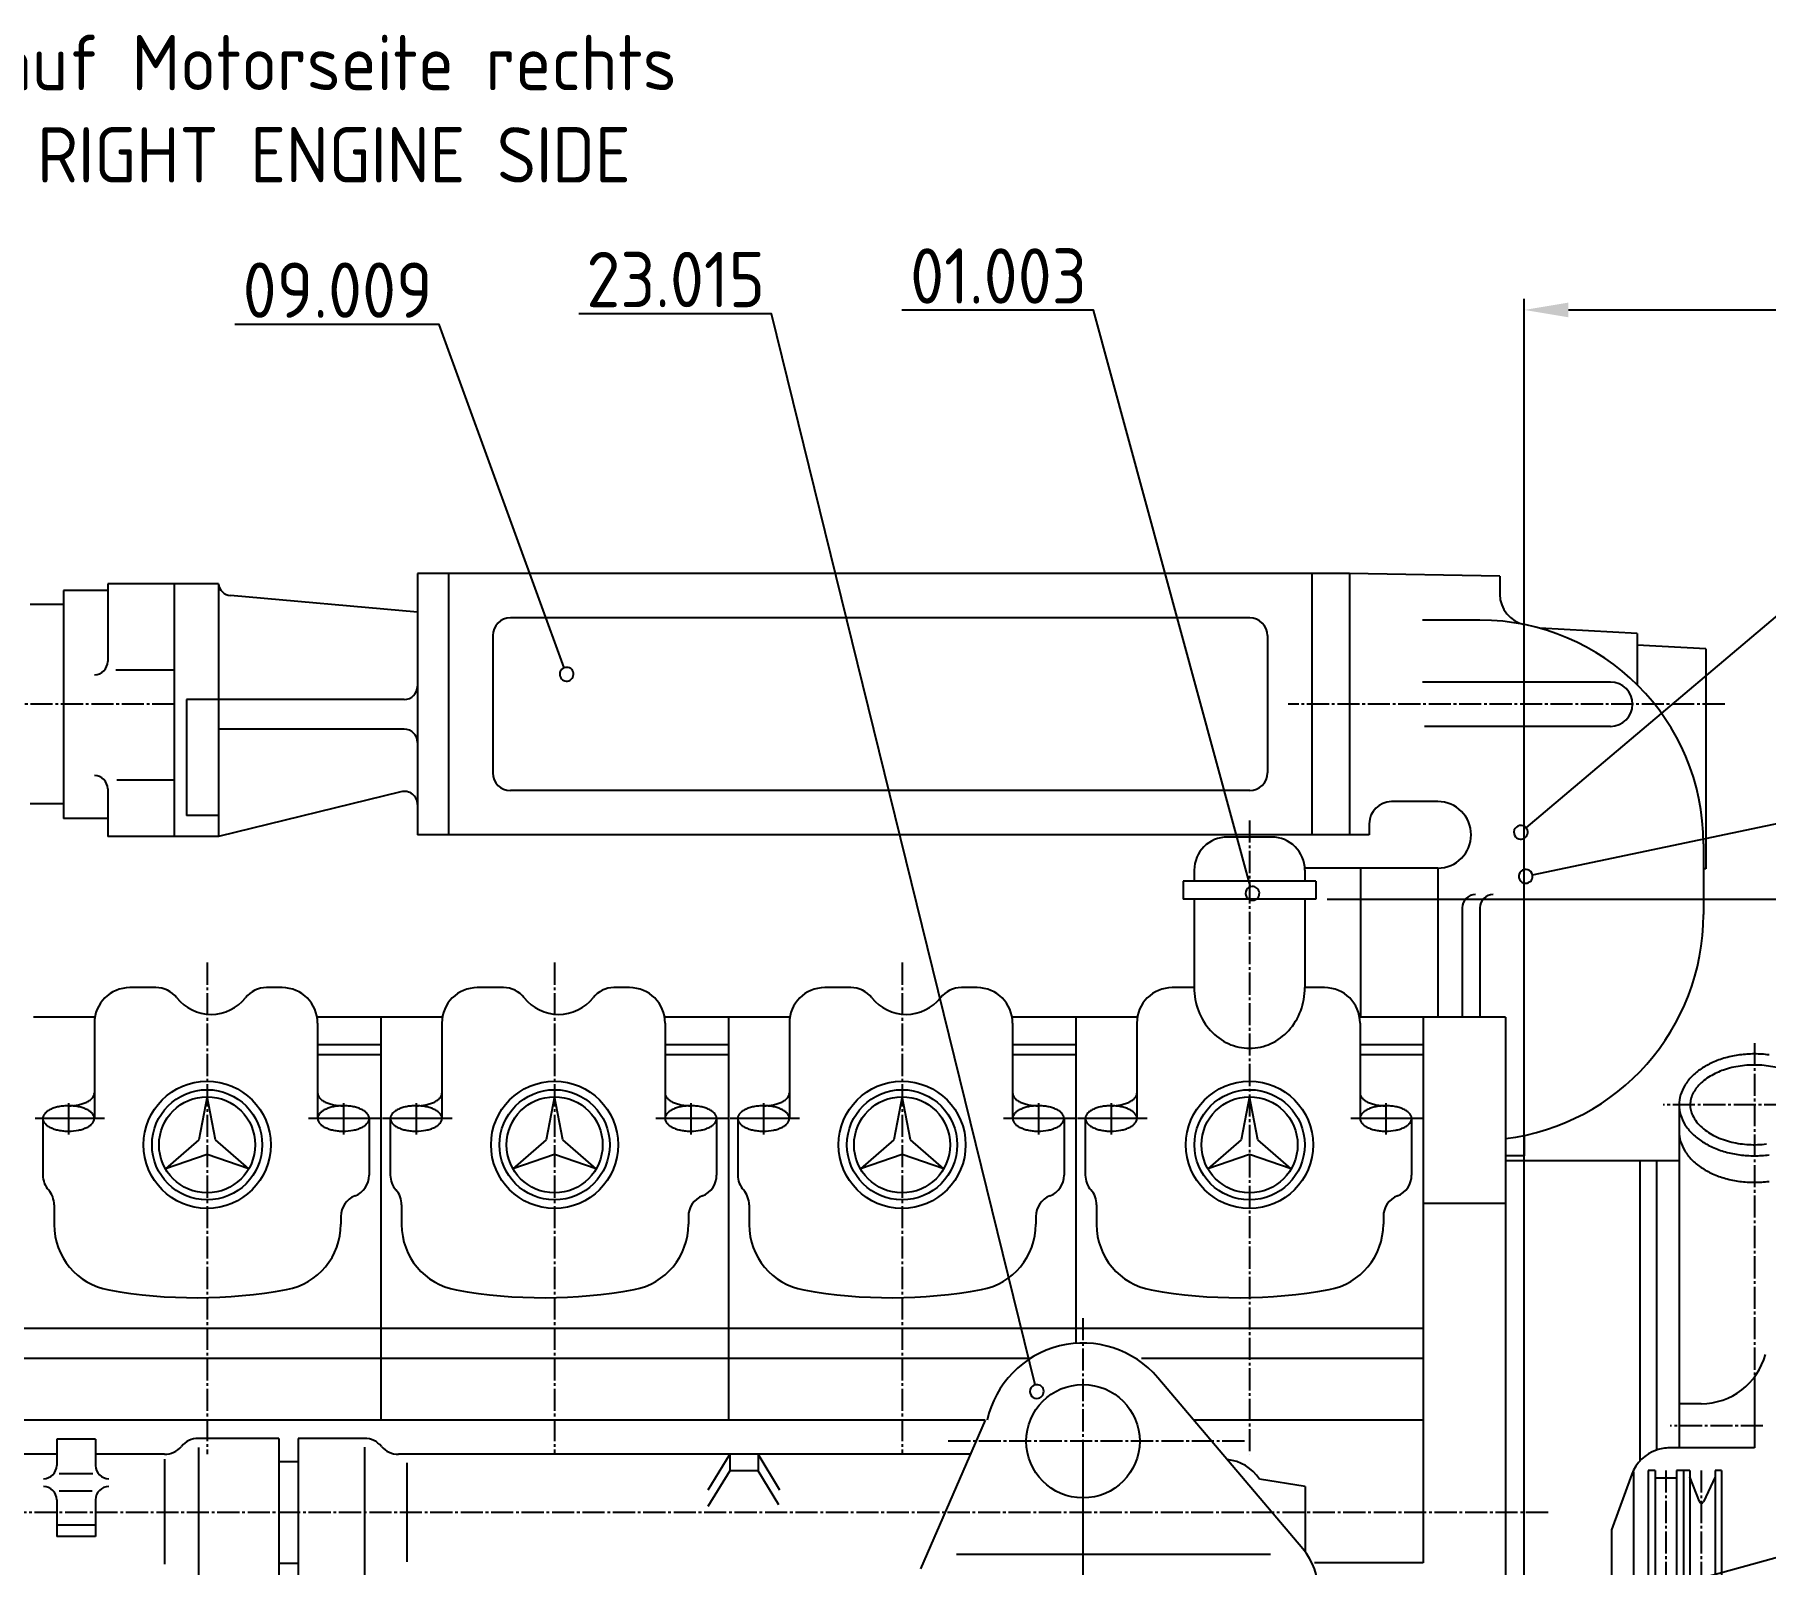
# Model space of a CAD drawing. Extents: x 332 to 10230, y 47 to 4650.
# Drawn here: x 1267 to 2049, y 3957 to 4648 of the extents above; entities that cross this region are included whole.
import ezdxf
from ezdxf.enums import TextEntityAlignment as Align

# ---------------------------------------------------------------- set-up
doc = ezdxf.new("R2010")
doc.units = 0
doc.linetypes.add('GEN7', pattern=[13.75, 10, -1.25, 1.25, -1.25])
doc.layers.get('0').update_dxf_attribs({"linetype": 'CONTINUOUS'})
doc.layers.get('DEFPOINTS').update_dxf_attribs({"linetype": 'CONTINUOUS'})
for name, color, linetype in [('5', 3, 'CONTINUOUS'), ('6', 2, 'CONTINUOUS'), ('LV-0', 7, 'CONTINUOUS'), ('LV-4', 3, 'CONTINUOUS'), ('LV-7', 4, 'GEN7')]:
    doc.layers.add(name, color=color, linetype=linetype)
doc.styles.get("Standard").update_dxf_attribs({"font": 'geniso.shx'})
doc.dimstyles.new('GEN-ISO', dxfattribs={"dimtxt": 3.5, "dimasz": 4, "dimexe": 1, "dimexo": 1, "dimgap": 0.6, "dimtad": 1, "dimtxsty": 'STANDARD', "dimcen": 0, "dimclrd": 256, "dimclre": 256, "dimclrt": 2, "dimazin": 3, "dimtp": 0.1, "dimtm": 0.1, "dimtfac": 0.71, "dimtdec": 3, "dimtmove": 0, "dimatfit": 3, "dimtzin": 0})

# ---------------------------------------------------------------- blocks, each defined once
blk = doc.blocks.new('*D85')
at = {"linetype": 'BYBLOCK'}
for p, q in [((1939.604601, 3745.734217), (1939.604601, 4528.245949)), ((2304.604601, 3854.340217), (2304.604601, 4528.245949)), ((1959.604601, 4523.245949), (2284.604601, 4523.245949))]:
    blk.add_line(p, q, dxfattribs=at)
for points in [[(1959.604601, 4526.579282), (1959.604601, 4519.912616), (1939.604601, 4523.245949)], [(2284.604601, 4526.579282), (2284.604601, 4519.912616), (2304.604601, 4523.245949)]]:
    blk.add_solid(points, dxfattribs=at)
at = {"layer": 'DEFPOINTS', "color": 0, "linetype": 'BYBLOCK'}
for p in [(2304.604601, 4523.245949), (2304.604601, 3849.340217), (1939.604601, 3740.734217)]:
    blk.add_point(p, dxfattribs=at)
at = {"color": 2, "linetype": 'BYBLOCK', "insert": (2123.535645, 4534.995949), "char_height": 17.5, "attachment_point": 5}
blk.add_mtext('365', dxfattribs=at)
blk = doc.blocks.new('*D88')
at = {"linetype": 'BYBLOCK'}
for p, q in [((1850.525601, 4257.121217), (2448.761014, 4257.121217)), ((2443.761014, 3759.121217), (2443.761014, 4237.121217)), ((2337.527586, 3739.121217), (2448.761014, 3739.121217))]:
    blk.add_line(p, q, dxfattribs=at)
for points in [[(2440.42768, 4237.121217), (2447.094347, 4237.121217), (2443.761014, 4257.121217)], [(2440.42768, 3759.121217), (2447.094347, 3759.121217), (2443.761014, 3739.121217)]]:
    blk.add_solid(points, dxfattribs=at)
at = {"layer": 'DEFPOINTS', "color": 0, "linetype": 'BYBLOCK'}
for p in [(1845.525601, 4257.121217), (2443.761014, 4257.121217), (2332.527586, 3739.121217)]:
    blk.add_point(p, dxfattribs=at)
at = {"color": 2, "linetype": 'BYBLOCK', "insert": (2432.011014, 3984.908645), "char_height": 17.5, "attachment_point": 5, "rotation": 90}
blk.add_mtext('ca. 518', dxfattribs=at)
blk = doc.blocks.new('*D94')
at = {"linetype": 'BYBLOCK'}
for p, q in [((1740.260601, 4007.154217), (1740.260601, 2966.508023)), ((772.104601, 3466.121217), (772.104601, 2966.508023)), ((792.104601, 2971.508023), (1720.260601, 2971.508023))]:
    blk.add_line(p, q, dxfattribs=at)
for points in [[(792.104601, 2974.841356), (792.104601, 2968.174689), (772.104601, 2971.508023)], [(1720.260601, 2974.841356), (1720.260601, 2968.174689), (1740.260601, 2971.508023)]]:
    blk.add_solid(points, dxfattribs=at)
at = {"layer": 'DEFPOINTS', "color": 0, "linetype": 'BYBLOCK'}
for p in [(1740.260601, 4012.154217), (772.104601, 3471.121217), (1740.260601, 2971.508023)]:
    blk.add_point(p, dxfattribs=at)
at = {"color": 2, "linetype": 'BYBLOCK', "insert": (1255.723187, 2983.259745), "char_height": 17.5, "attachment_point": 5}
blk.add_mtext('968.2', dxfattribs=at)

msp = doc.modelspace()

# ---------------------------------------------------------------- linework, layer by layer
at = {"layer": '5'}
for points in [[(1718.654801, 4037.618611, 1), (1720.148069, 4031.54962, 1), (1718.654801, 4037.618611), (1599.598794, 4521.490154), (1512.428417, 4521.490154)], [(1816.018218, 4262.693131, 1), (1817.663618, 4256.663607, 1), (1816.018218, 4262.693131), (1744.959322, 4523.086564), (1658.404103, 4523.086564)], [(1505.882922, 4361.592654, 1), (1508.019945, 4355.719356, 1), (1505.882922, 4361.592654), (1449.446174, 4516.700907), (1357.049294, 4516.700907)], [(1940.474017, 4289.265484, 1), (1935.699114, 4285.232768, 1), (1940.474017, 4289.265484), (2094.867736, 4419.661015), (2156.682549, 4419.661015)], [(1943.353105, 4268.029311, 1), (1937.236405, 4266.74538, 1), (1943.353105, 4268.029311), (2644.705849, 4415.247299), (2731.72701, 4415.247299)], [(1912.876872, 3920.983891, 1), (1906.851415, 3919.323663, 1), (1912.876872, 3920.983891), (2644.725188, 4122.634174), (2737.361507, 4122.634174)]]:
    msp.add_lwpolyline(points, format="xyb", dxfattribs=at)
at = {"layer": 'LV-0'}
for p, q in [((1453.604601, 4404.121217), (1439.595601, 4404.121217)), ((1439.595601, 4404.121217), (1439.595601, 4286.121217)), ((1453.604601, 4404.121217), (1453.604601, 4286.121217)), ((1843.604601, 4404.121217), (1453.604601, 4404.121217)), ((1843.604601, 4404.121217), (1843.604601, 4286.121217)), ((1860.604601, 4404.121217), (1843.604601, 4404.121217)), ((1928.604601, 4402.934217), (1860.604601, 4404.121217)), ((1860.604601, 4404.121217), (1860.604601, 4286.121217)), ((1928.604601, 4402.934217), (1928.604601, 4394.798217)), ((1299.604601, 4396.434217), (1279.604601, 4396.434217)), ((1279.604601, 4396.434217), (1279.604601, 4353.815217)), ((1329.604601, 4399.434217), (1299.604601, 4399.434217)), ((1299.604601, 4399.434217), (1299.604601, 4364.434217)), ((1329.604601, 4399.434217), (1329.604601, 4285.434217)), ((1349.644601, 4399.434217), (1329.604601, 4399.434217)), ((1349.602601, 4399.434217), (1349.602601, 4285.434217)), ((1279.604601, 4390.121217), (1264.604601, 4390.121217)), ((1439.595601, 4386.639217), (1355.070601, 4394.164217)), ((1815.604601, 4384.121217), (1481.604601, 4384.121217)), ((1919.604601, 4383.121217), (1893.604601, 4383.121217)), ((1990.604601, 4377.121217), (1946.685601, 4379.423217)), ((1473.604601, 4376.121217), (1473.604601, 4314.121217)), ((1823.604601, 4376.121217), (1823.604601, 4314.121217)), ((1990.604601, 4377.121217), (1990.604601, 4353.954217)), ((2021.604601, 4370.121217), (1990.604601, 4371.746217)), ((2021.604601, 4370.121217), (2021.604601, 4270.752217)), ((1279.604601, 4354.630217), (1279.604601, 4293.434217)), ((1978.604601, 4355.121217), (1893.604601, 4355.121217)), ((1433.595601, 4347.308217), (1335.229601, 4347.308217)), ((1335.229601, 4347.308217), (1335.229601, 4294.813217)), ((1433.595601, 4333.872217), (1349.602601, 4333.872217)), ((1978.604601, 4335.121217), (1894.597601, 4335.121217)), ((1299.604601, 4306.882217), (1299.604601, 4285.434217)), ((1432.069601, 4305.549217), (1349.602601, 4285.434217)), ((1815.604601, 4306.121217), (1481.604601, 4306.121217)), ((1900.604601, 4301.121217), (1879.604601, 4301.121217)), ((1279.604601, 4300.121217), (1264.604601, 4300.121217)), ((1299.604601, 4293.434217), (1279.604601, 4293.434217)), ((1349.602601, 4294.813217), (1335.229601, 4294.813217)), ((1329.604601, 4285.434217), (1299.604601, 4285.434217)), ((1349.602601, 4285.434217), (1329.604601, 4285.434217)), ((1453.604601, 4286.121217), (1439.595601, 4286.121217)), ((1843.604601, 4286.121217), (1453.604601, 4286.121217)), ((1869.604601, 4286.121217), (1843.604601, 4286.121217)), ((1869.604601, 4291.121217), (1869.604601, 4286.121217)), ((1825.525601, 4285.121217), (1805.525601, 4285.121217)), ((2020.604601, 4282.121217), (2020.604601, 4250.121217)), ((1790.525601, 4270.121217), (1790.525601, 4265.121217)), ((1900.604601, 4271.121217), (1840.492601, 4271.121217)), ((1840.525601, 4270.121217), (1840.525601, 4265.121217)), ((1865.604601, 4271.121217), (1865.604601, 4203.686217)), ((1900.604601, 4271.121217), (1900.604601, 4203.686217)), ((2021.604601, 4270.752217), (2020.604601, 4270.752217)), ((1785.525601, 4265.121217), (1785.525601, 4257.121217)), ((1845.525601, 4265.121217), (1785.525601, 4265.121217)), ((1845.525601, 4265.121217), (1845.525601, 4257.121217)), ((1845.525601, 4257.121217), (1785.525601, 4257.121217)), ((1790.525601, 4257.121217), (1790.525601, 4217.089217)), ((1840.525601, 4257.121217), (1840.525601, 4217.089217)), ((1911.604601, 4253.121217), (1911.604601, 4203.686217)), ((1919.604601, 4253.121217), (1919.604601, 4203.686217)), ((1321.414601, 4217.089217), (1309.603601, 4217.089217)), ((1378.442601, 4217.089217), (1371.300601, 4217.089217)), ((1478.414601, 4217.089217), (1466.603601, 4217.089217)), ((1535.442601, 4217.089217), (1528.300601, 4217.089217)), ((1635.414601, 4217.089217), (1623.603601, 4217.089217)), ((1692.442601, 4217.089217), (1685.300601, 4217.089217)), ((1790.525601, 4217.089217), (1780.603601, 4217.089217)), ((1849.442601, 4217.089217), (1840.525601, 4217.089217)), ((1293.815601, 4203.686217), (1266.025601, 4203.686217)), ((1293.602601, 4201.089217), (1293.602601, 4157.973217)), ((1423.025601, 4203.686217), (1394.230601, 4203.686217)), ((1394.442601, 4201.089217), (1394.442601, 4157.973217)), ((1423.025601, 4203.686217), (1423.025601, 4021.719217)), ((1450.815601, 4203.686217), (1423.025601, 4203.686217)), ((1450.602601, 4201.089217), (1450.602601, 4157.973217)), ((1580.025601, 4203.686217), (1551.230601, 4203.686217)), ((1551.442601, 4201.089217), (1551.442601, 4157.973217)), ((1580.025601, 4203.686217), (1580.025601, 4021.719217)), ((1607.815601, 4203.686217), (1580.025601, 4203.686217)), ((1607.602601, 4201.089217), (1607.602601, 4157.973217)), ((1737.025601, 4203.686217), (1708.230601, 4203.686217)), ((1708.442601, 4201.089217), (1708.442601, 4157.973217)), ((1737.025601, 4203.686217), (1737.025601, 4056.474217)), ((1764.815601, 4203.686217), (1737.025601, 4203.686217)), ((1764.602601, 4201.089217), (1764.602601, 4157.973217)), ((1931.101601, 4203.686217), (1865.230601, 4203.686217)), ((1865.442601, 4201.089217), (1865.442601, 4157.973217)), ((1894.025601, 4203.686217), (1894.025601, 3957.244217)), ((1931.101601, 4203.686217), (1931.101601, 3916.217217)), ((1423.025601, 4191.241217), (1394.442601, 4191.241217)), ((1423.025601, 4186.773217), (1394.442601, 4186.773217)), ((1580.025601, 4191.241217), (1551.442601, 4191.241217)), ((1580.025601, 4186.773217), (1551.442601, 4186.773217)), ((1737.025601, 4191.241217), (1708.442601, 4191.241217)), ((1737.025601, 4186.773217), (1708.442601, 4186.773217)), ((1894.025601, 4191.241217), (1865.442601, 4191.241217)), ((1894.025601, 4186.773217), (1865.442601, 4186.773217)), ((1281.955601, 4164.815217), (1281.955601, 4150.758217)), ((1344.538601, 4167.834217), (1340.747601, 4148.249217)), ((1348.303601, 4148.249217), (1344.513601, 4167.834217)), ((1406.090601, 4164.815217), (1406.090601, 4150.758217)), ((1438.955601, 4164.815217), (1438.955601, 4150.758217)), ((1501.538601, 4167.834217), (1497.747601, 4148.249217)), ((1505.303601, 4148.249217), (1501.513601, 4167.834217)), ((1563.090601, 4164.815217), (1563.090601, 4150.758217)), ((1595.955601, 4164.815217), (1595.955601, 4150.758217)), ((1658.538601, 4167.834217), (1654.747601, 4148.249217)), ((1662.303601, 4148.249217), (1658.513601, 4167.834217)), ((1720.090601, 4164.815217), (1720.090601, 4150.758217)), ((1752.955601, 4164.815217), (1752.955601, 4150.758217)), ((1815.538601, 4167.834217), (1811.747601, 4148.249217)), ((1819.303601, 4148.249217), (1815.513601, 4167.834217)), ((1877.090601, 4164.815217), (1877.090601, 4150.758217)), ((2009.604601, 4164.121217), (2009.604601, 4009.121217)), ((1298.193601, 4157.973217), (1266.797601, 4157.973217)), ((1270.307601, 4157.973217), (1270.307601, 4132.345217)), ((1423.385601, 4157.973217), (1390.298601, 4157.973217)), ((1417.737601, 4157.973217), (1417.737601, 4132.345217)), ((1455.193601, 4157.973217), (1423.797601, 4157.973217)), ((1427.307601, 4157.973217), (1427.307601, 4132.345217)), ((1580.385601, 4157.973217), (1547.298601, 4157.973217)), ((1574.737601, 4157.973217), (1574.737601, 4132.345217)), ((1612.193601, 4157.973217), (1580.797601, 4157.973217)), ((1584.307601, 4157.973217), (1584.307601, 4132.345217)), ((1737.385601, 4157.973217), (1704.298601, 4157.973217)), ((1731.737601, 4157.973217), (1731.737601, 4132.345217)), ((1769.193601, 4157.973217), (1737.797601, 4157.973217)), ((1741.307601, 4157.973217), (1741.307601, 4132.345217)), ((1894.385601, 4157.973217), (1861.298601, 4157.973217)), ((1888.737601, 4157.973217), (1888.737601, 4132.345217)), ((1340.747601, 4148.249217), (1325.681601, 4135.173217)), ((1363.370601, 4135.173217), (1348.303601, 4148.249217)), ((1497.747601, 4148.249217), (1482.681601, 4135.173217)), ((1520.370601, 4135.173217), (1505.303601, 4148.249217)), ((1654.747601, 4148.249217), (1639.681601, 4135.173217)), ((1677.370601, 4135.173217), (1662.303601, 4148.249217)), ((1811.747601, 4148.249217), (1796.681601, 4135.173217)), ((1834.370601, 4135.173217), (1819.303601, 4148.249217)), ((1939.604601, 4150.306217), (1939.604601, 4141.121217)), ((1344.525601, 4141.705217), (1325.668601, 4135.195217)), ((1363.383601, 4135.195217), (1344.525601, 4141.705217)), ((1501.525601, 4141.705217), (1482.668601, 4135.195217)), ((1520.383601, 4135.195217), (1501.525601, 4141.705217)), ((1658.525601, 4141.705217), (1639.668601, 4135.195217)), ((1677.383601, 4135.195217), (1658.525601, 4141.705217)), ((1815.525601, 4141.705217), (1796.668601, 4135.195217)), ((1834.383601, 4135.195217), (1815.525601, 4141.705217)), ((1939.604601, 4141.121217), (1931.101601, 4141.121217)), ((2009.604601, 4138.760217), (1931.101601, 4138.760217)), ((1991.809601, 4138.760217), (1991.809601, 4003.175217)), ((1999.384601, 4138.760217), (1999.384601, 4008.163217)), ((1275.413601, 4118.997217), (1275.413601, 4110.033217)), ((1404.973601, 4113.700217), (1404.973601, 4110.200217)), ((1432.413601, 4118.997217), (1432.413601, 4110.033217)), ((1561.973601, 4113.700217), (1561.973601, 4110.200217)), ((1589.413601, 4118.997217), (1589.413601, 4110.033217)), ((1718.973601, 4113.700217), (1718.973601, 4110.200217)), ((1746.413601, 4118.997217), (1746.413601, 4110.033217)), ((1875.973601, 4113.700217), (1875.973601, 4110.200217)), ((1931.101601, 4119.548217), (1894.025601, 4119.548217)), ((1894.025601, 4063.144217), (952.025601, 4063.144217)), ((1716.511601, 4049.594217), (952.025601, 4049.594217)), ((1894.025601, 4049.594217), (1766.653601, 4049.594217)), ((1839.562601, 3963.500217), (1774.094601, 4040.807217)), ((2043.604601, 4041.121217), (2043.604601, 4009.121217)), ((2019.604601, 4029.121217), (2009.604601, 4029.121217)), ((1696.075601, 4021.719217), (1184.639601, 4021.719217)), ((1696.075601, 4021.719217), (1666.879601, 3954.519217)), ((1894.025601, 4021.719217), (1790.259601, 4021.719217)), ((1276.571601, 4013.100217), (1276.571601, 4001.230217)), ((1294.122601, 4013.100217), (1276.571601, 4013.100217)), ((1294.122601, 4013.100217), (1294.122601, 4001.230217)), ((1376.942601, 4013.423217), (1340.563601, 4013.423217)), ((1376.942601, 4013.423217), (1376.942601, 3946.409217)), ((1385.646601, 4013.423217), (1385.646601, 3946.409217)), ((1415.642601, 4013.423217), (1385.646601, 4013.423217)), ((1276.571601, 4006.242217), (1184.639601, 4006.242217)), ((1325.212601, 4006.242217), (1294.122601, 4006.242217)), ((1689.351601, 4006.242217), (1430.993601, 4006.242217)), ((1580.688601, 4006.242217), (1570.836601, 3989.986217)), ((1580.688601, 4006.242217), (1580.688601, 3998.853217)), ((1603.350601, 3989.986217), (1593.497601, 4006.242217)), ((1593.497601, 4006.242217), (1593.497601, 3998.853217)), ((2009.604601, 4009.121217), (2005.177601, 4009.121217)), ((2043.604601, 4009.121217), (2009.604601, 4009.121217)), ((1385.646601, 4002.892217), (1376.942601, 4002.892217)), ((1580.688601, 3998.853217), (1570.836601, 3982.596217)), ((1593.497601, 3998.853217), (1580.688601, 3998.853217)), ((1602.889601, 3983.356217), (1593.497601, 3998.853217)), ((1988.263601, 3997.277217), (1979.101601, 3972.105217)), ((1988.937601, 3998.360217), (1988.937601, 3788.866217)), ((1995.604601, 3998.947217), (1995.604601, 3788.704217)), ((1998.830601, 3998.947217), (1995.604601, 3998.947217)), ((1998.830601, 3998.947217), (1998.830601, 3788.625217)), ((2008.378601, 3998.947217), (2008.378601, 3789.396217)), ((2014.466601, 3998.947217), (2008.378601, 3998.947217)), ((2011.604601, 3998.947217), (2011.604601, 3789.043217)), ((2014.466601, 3998.947217), (2014.466601, 3855.995217)), ((2018.767601, 3984.855217), (2014.466601, 3996.075217)), ((2025.954601, 3996.075217), (2020.605601, 3984.785217)), ((2025.954601, 3998.947217), (2025.954601, 3855.995217)), ((2028.817601, 3998.947217), (2025.954601, 3998.947217)), ((2028.817601, 3998.947217), (2028.817601, 3855.995217)), ((1840.620601, 3991.637217), (1819.984601, 3995.076217)), ((1840.620601, 3991.637217), (1840.620601, 3962.176217)), ((2008.378601, 3995.437217), (1998.830601, 3995.437217)), ((1276.571601, 3985.720217), (1276.571601, 3969.062217)), ((1294.122601, 3985.720217), (1294.122601, 3969.062217)), ((1294.122601, 3974.168217), (1276.571601, 3974.168217)), ((1294.122601, 3969.062217), (1276.571601, 3969.062217)), ((1979.101601, 3972.105217), (1979.101601, 3832.318217)), ((1385.646601, 3956.939217), (1376.942601, 3956.939217)), ((1894.025601, 3957.244217), (1844.860601, 3957.244217))]:
    msp.add_line(p, q, dxfattribs=at)
for centre, radius in [((1344.525601, 4146.067217), 28.726), ((1344.525601, 4146.067217), 24.897), ((1501.525601, 4146.067217), 28.726), ((1501.525601, 4146.067217), 24.897), ((1658.525601, 4146.067217), 28.726), ((1658.525601, 4146.067217), 24.897), ((1815.525601, 4146.067217), 28.726), ((1815.525601, 4146.067217), 24.897), ((1344.525601, 4146.067217), 21.701), ((1501.525601, 4146.067217), 21.701), ((1658.525601, 4146.067217), 21.701), ((1815.525601, 4146.067217), 21.701), ((1740.260601, 4012.154217), 25.617)]:
    msp.add_circle(centre, radius, dxfattribs=at)
for centre, radius, start, end in [((1355.602601, 4400.140217), 6, 186.757, 264.913), ((1942.604601, 4394.798217), 14, 180, 258.463), ((1481.604601, 4376.121217), 8, 90, 180), ((1815.604601, 4376.121217), 8, 0, 90), ((1919.604601, 4282.121217), 101, 0, 90), ((1293.604601, 4364.434217), 6, 270, 0), ((1433.595601, 4353.308217), 6, 270, 0), ((1978.604601, 4345.121217), 10, 0, 90), ((1978.604601, 4345.121217), 10, 270, 0), ((1433.595601, 4327.872217), 6, 0, 90), ((1293.604601, 4306.882217), 6, 0, 90), ((1481.604601, 4314.121217), 8, 180, 270), ((1815.604601, 4314.121217), 8, 270, 0), ((1433.595601, 4299.746217), 6, 0, 104.73), ((1879.604601, 4291.121217), 10, 90, 180), ((1900.604601, 4286.121217), 15, 270, 90), ((1805.525601, 4270.121217), 15, 90, 180), ((1825.525601, 4270.121217), 15, 0, 90), ((1917.604601, 4253.121217), 6, 90, 180), ((1925.604601, 4253.121217), 6, 90, 180), ((1918.604601, 4250.121217), 102, 277.037, 0), ((1309.602601, 4201.089217), 16, 90, 180), ((1321.414601, 4205.089217), 12, 38.309, 90), ((1371.300601, 4205.089217), 12, 90, 141.691), ((1378.442601, 4201.089217), 16, 0, 90), ((1466.602601, 4201.089217), 16, 90, 180), ((1478.414601, 4205.089217), 12, 38.309, 90), ((1528.300601, 4205.089217), 12, 90, 141.691), ((1535.442601, 4201.089217), 16, 0, 90), ((1623.602601, 4201.089217), 16, 90, 180), ((1635.414601, 4205.089217), 12, 38.309, 90), ((1635.414601, 4205.089217), 12, 38.309, 90), ((1685.300601, 4205.089217), 12, 90, 141.691), ((1685.300601, 4205.089217), 12, 90, 141.691), ((1692.442601, 4201.089217), 16, 0, 90), ((1780.602601, 4201.089217), 16, 90, 180), ((1820.374954, 4217.091266), 29.849353, 180.003933, 200.574991), ((1810.721077, 4217.079479), 29.804526, 339.447662, 0.01872), ((1849.442601, 4201.089217), 16, 0, 90), ((1346.357601, 4224.794217), 19.788, 218.309, 321.691), ((1503.357601, 4224.794217), 19.788, 218.309, 321.691), ((1660.357601, 4224.794217), 19.788, 218.309, 321.691), ((1818.326808, 4216.295365), 27.652158, 200.522474, 222.229724), ((1812.72607, 4216.295826), 27.652051, 317.802357, 339.509607), ((1816.315454, 4214.418139), 24.901176, 222.141913, 245.438024), ((1815.560203, 4212.830223), 23.143021, 245.504495, 269.93414), ((1815.490831, 4212.833723), 23.146545, 270.105871, 294.535516), ((1814.73762, 4214.417937), 24.900503, 294.59843, 317.89454), ((2041.621385, 4145.688005), 41.186633, 105.549284, 114.254054), ((2043.115781, 4140.513747), 46.572143, 97.595925, 105.614061), ((2043.636574, 4136.696372), 50.424864, 90.048829, 97.609128), ((2043.57383, 4136.690304), 50.430917, 82.417239, 89.977538), ((2030.843971, 4161.41556), 21.915404, 135.08451, 148.362255), ((2035.191291, 4157.118671), 28.027841, 123.917979, 135.138977), ((2038.735869, 4151.915916), 34.323196, 114.133034, 123.981841), ((2037.614642, 4153.721398), 27.198704, 119.223872, 126.326274), ((2040.732251, 4147.969467), 33.740725, 107.625782, 119.075403), ((2043.026781, 4141.068466), 41.012651, 96.769217, 107.76157), ((2043.596513, 4137.358257), 44.764335, 86.856052, 96.933609), ((2043.699713, 4138.346431), 43.772015, 76.613704, 86.919991), ((1289.664788, 4169.876079), 4.022852, 319.364469, 337.432411), ((1290.636769, 4169.460551), 2.96585, 337.638922, 359.800352), ((1397.411486, 4169.462604), 2.968911, 180.239064, 202.400494), ((1398.385058, 4169.877724), 4.027233, 202.582435, 220.650377), ((1446.664788, 4169.876079), 4.022852, 319.364469, 337.432411), ((1447.636769, 4169.460551), 2.96585, 337.638922, 359.800352), ((1554.411486, 4169.462604), 2.968911, 180.239064, 202.400494), ((1555.385058, 4169.877724), 4.027233, 202.582435, 220.650377), ((1603.664788, 4169.876079), 4.022852, 319.364469, 337.432411), ((1604.636769, 4169.460551), 2.96585, 337.638922, 359.800352), ((1711.411486, 4169.462604), 2.968911, 180.239064, 202.400494), ((1712.385058, 4169.877724), 4.027233, 202.582435, 220.650377), ((1760.664788, 4169.876079), 4.022852, 319.364469, 337.432411), ((1761.636769, 4169.460551), 2.96585, 337.638922, 359.800352), ((1868.411486, 4169.462604), 2.968911, 180.239064, 202.400494), ((1869.385058, 4169.877724), 4.027233, 202.582435, 220.650377), ((2025.383291, 4164.116427), 15.778691, 163.509847, 179.982606), ((2027.496872, 4163.466913), 17.989716, 148.332869, 163.437049), ((2026.787441, 4163.748074), 12.22854, 153.511546, 165.875426), ((2029.264588, 4162.487646), 15.007838, 143.345176, 153.422733), ((2031.547377, 4160.818763), 17.835525, 134.946214, 143.422123), ((2034.625329, 4157.753279), 22.179584, 126.274754, 134.979524), ((1275.922581, 4156.119266), 6.225752, 125.949681, 139.455828), ((1277.925213, 4153.382872), 9.616658, 115.959879, 126.037436), ((1279.691353, 4149.801652), 13.609664, 108.027159, 116.045295), ((1281.060337, 4145.661249), 17.970482, 101.447942, 108.09239), ((1281.728206, 4142.442304), 21.257951, 95.532821, 101.49024), ((1281.970685, 4139.993271), 23.718953, 90.0461, 95.545439), ((1281.942927, 4139.993771), 23.718447, 84.479709, 89.979048), ((1282.005063, 4186.164992), 22.452829, 269.87378, 281.323401), ((1282.175495, 4142.433695), 21.267467, 78.513597, 84.471015), ((1282.852478, 4145.662749), 17.968285, 71.934213, 78.578661), ((1282.855478, 4181.761684), 17.968285, 281.421339, 288.065787), ((1284.213848, 4149.789384), 13.622924, 63.977275, 71.995412), ((1284.216348, 4177.627916), 13.616294, 288.015868, 296.034004), ((1285.98716, 4153.379701), 9.618609, 54.009096, 64.086653), ((1285.983489, 4174.045232), 9.621538, 295.94242, 306.019977), ((1287.98462, 4156.122266), 6.225752, 40.544172, 54.050319), ((1287.98662, 4171.303168), 6.225752, 305.949681, 319.455828), ((1400.057581, 4156.119266), 6.225752, 125.949681, 139.455828), ((1400.056859, 4171.30589), 6.225996, 220.599466, 234.105613), ((1402.060213, 4153.382872), 9.616658, 115.959879, 126.037436), ((1402.064713, 4174.044232), 9.621538, 233.980023, 244.05758), ((1403.826853, 4149.794518), 13.616294, 108.015868, 116.034004), ((1403.832353, 4177.63405), 13.622924, 243.977275, 251.995412), ((1405.195837, 4145.669863), 17.96214, 101.454958, 108.099406), ((1405.193724, 4181.760684), 17.968285, 251.934213, 258.578661), ((1405.863206, 4142.442304), 21.257951, 95.532821, 101.49024), ((1405.861097, 4184.990239), 21.266045, 258.539235, 264.496654), ((1406.105685, 4139.993271), 23.718953, 90.0461, 95.545439), ((1406.101274, 4187.389019), 23.676805, 264.474832, 269.974171), ((1406.077927, 4139.993771), 23.718447, 84.479709, 89.979048), ((1406.310495, 4142.433695), 21.267467, 78.513597, 84.471015), ((1406.987478, 4145.662749), 17.968285, 71.934213, 78.578661), ((1408.348848, 4149.789384), 13.622924, 63.977275, 71.995412), ((1410.12216, 4153.379701), 9.618609, 54.009096, 64.086653), ((1412.11962, 4156.122266), 6.225752, 40.544172, 54.050319), ((1432.922581, 4156.119266), 6.225752, 125.949681, 139.455828), ((1434.925213, 4153.382872), 9.616658, 115.959879, 126.037436), ((1436.691353, 4149.801652), 13.609664, 108.027159, 116.045295), ((1438.060337, 4145.661249), 17.970482, 101.447942, 108.09239), ((1438.728206, 4142.442304), 21.257951, 95.532821, 101.49024), ((1438.970685, 4139.993271), 23.718953, 90.0461, 95.545439), ((1438.942927, 4139.993771), 23.718447, 84.479709, 89.979048), ((1439.005063, 4186.164992), 22.452829, 269.87378, 281.323401), ((1439.175495, 4142.433695), 21.267467, 78.513597, 84.471015), ((1439.852478, 4145.662749), 17.968285, 71.934213, 78.578661), ((1439.855478, 4181.761684), 17.968285, 281.421339, 288.065787), ((1441.213848, 4149.789384), 13.622924, 63.977275, 71.995412), ((1441.216348, 4177.627916), 13.616294, 288.015868, 296.034004), ((1442.98716, 4153.379701), 9.618609, 54.009096, 64.086653), ((1442.983489, 4174.045232), 9.621538, 295.94242, 306.019977), ((1444.98462, 4156.122266), 6.225752, 40.544172, 54.050319), ((1444.98662, 4171.303168), 6.225752, 305.949681, 319.455828), ((1557.057581, 4156.119266), 6.225752, 125.949681, 139.455828), ((1557.056859, 4171.30589), 6.225996, 220.599466, 234.105613), ((1559.060213, 4153.382872), 9.616658, 115.959879, 126.037436), ((1559.064713, 4174.044232), 9.621538, 233.980023, 244.05758), ((1560.826853, 4149.794518), 13.616294, 108.015868, 116.034004), ((1560.832353, 4177.63405), 13.622924, 243.977275, 251.995412), ((1562.195837, 4145.669863), 17.96214, 101.454958, 108.099406), ((1562.193724, 4181.760684), 17.968285, 251.934213, 258.578661), ((1562.863206, 4142.442304), 21.257951, 95.532821, 101.49024), ((1562.861097, 4184.990239), 21.266045, 258.539235, 264.496654), ((1563.105685, 4139.993271), 23.718953, 90.0461, 95.545439), ((1563.101274, 4187.389019), 23.676805, 264.474832, 269.974171), ((1563.077927, 4139.993771), 23.718447, 84.479709, 89.979048), ((1563.310495, 4142.433695), 21.267467, 78.513597, 84.471015), ((1563.987478, 4145.662749), 17.968285, 71.934213, 78.578661), ((1565.348848, 4149.789384), 13.622924, 63.977275, 71.995412), ((1567.12216, 4153.379701), 9.618609, 54.009096, 64.086653), ((1569.11962, 4156.122266), 6.225752, 40.544172, 54.050319), ((1589.922581, 4156.119266), 6.225752, 125.949681, 139.455828), ((1591.925213, 4153.382872), 9.616658, 115.959879, 126.037436), ((1593.691353, 4149.801652), 13.609664, 108.027159, 116.045295), ((1595.060337, 4145.661249), 17.970482, 101.447942, 108.09239), ((1595.728206, 4142.442304), 21.257951, 95.532821, 101.49024), ((1595.970685, 4139.993271), 23.718953, 90.0461, 95.545439), ((1595.942927, 4139.993771), 23.718447, 84.479709, 89.979048), ((1596.005063, 4186.164992), 22.452829, 269.87378, 281.323401), ((1596.175495, 4142.433695), 21.267467, 78.513597, 84.471015), ((1596.852478, 4145.662749), 17.968285, 71.934213, 78.578661), ((1596.855478, 4181.761684), 17.968285, 281.421339, 288.065787), ((1598.213848, 4149.789384), 13.622924, 63.977275, 71.995412), ((1598.216348, 4177.627916), 13.616294, 288.015868, 296.034004), ((1599.98716, 4153.379701), 9.618609, 54.009096, 64.086653), ((1599.983489, 4174.045232), 9.621538, 295.94242, 306.019977), ((1601.98462, 4156.122266), 6.225752, 40.544172, 54.050319), ((1601.98662, 4171.303168), 6.225752, 305.949681, 319.455828), ((1714.057581, 4156.119266), 6.225752, 125.949681, 139.455828), ((1714.056859, 4171.30589), 6.225996, 220.599466, 234.105613), ((1716.060213, 4153.382872), 9.616658, 115.959879, 126.037436), ((1716.064713, 4174.044232), 9.621538, 233.980023, 244.05758), ((1717.826853, 4149.794518), 13.616294, 108.015868, 116.034004), ((1717.832353, 4177.63405), 13.622924, 243.977275, 251.995412), ((1719.195837, 4145.669863), 17.96214, 101.454958, 108.099406), ((1719.193724, 4181.760684), 17.968285, 251.934213, 258.578661), ((1719.863206, 4142.442304), 21.257951, 95.532821, 101.49024), ((1719.861097, 4184.990239), 21.266045, 258.539235, 264.496654), ((1720.105685, 4139.993271), 23.718953, 90.0461, 95.545439), ((1720.101274, 4187.389019), 23.676805, 264.474832, 269.974171), ((1720.077927, 4139.993771), 23.718447, 84.479709, 89.979048), ((1720.310495, 4142.433695), 21.267467, 78.513597, 84.471015), ((1720.987478, 4145.662749), 17.968285, 71.934213, 78.578661), ((1722.348848, 4149.789384), 13.622924, 63.977275, 71.995412), ((1724.12216, 4153.379701), 9.618609, 54.009096, 64.086653), ((1726.11962, 4156.122266), 6.225752, 40.544172, 54.050319), ((1746.922581, 4156.119266), 6.225752, 125.949681, 139.455828), ((1748.925213, 4153.382872), 9.616658, 115.959879, 126.037436), ((1750.691353, 4149.801652), 13.609664, 108.027159, 116.045295), ((1752.060337, 4145.661249), 17.970482, 101.447942, 108.09239), ((1752.728206, 4142.442304), 21.257951, 95.532821, 101.49024), ((1752.970685, 4139.993271), 23.718953, 90.0461, 95.545439), ((1752.942927, 4139.993771), 23.718447, 84.479709, 89.979048), ((1753.005063, 4186.164992), 22.452829, 269.87378, 281.323401), ((1753.175495, 4142.433695), 21.267467, 78.513597, 84.471015), ((1753.852478, 4145.662749), 17.968285, 71.934213, 78.578661), ((1753.855478, 4181.761684), 17.968285, 281.421339, 288.065787), ((1755.213848, 4149.789384), 13.622924, 63.977275, 71.995412), ((1755.216348, 4177.627916), 13.616294, 288.015868, 296.034004), ((1756.98716, 4153.379701), 9.618609, 54.009096, 64.086653), ((1756.983489, 4174.045232), 9.621538, 295.94242, 306.019977), ((1758.98462, 4156.122266), 6.225752, 40.544172, 54.050319), ((1758.98662, 4171.303168), 6.225752, 305.949681, 319.455828), ((1871.057581, 4156.119266), 6.225752, 125.949681, 139.455828), ((1871.056859, 4171.30589), 6.225996, 220.599466, 234.105613), ((1873.060213, 4153.382872), 9.616658, 115.959879, 126.037436), ((1873.064713, 4174.044232), 9.621538, 233.980023, 244.05758), ((1874.826853, 4149.794518), 13.616294, 108.015868, 116.034004), ((1874.832353, 4177.63405), 13.622924, 243.977275, 251.995412), ((1876.195837, 4145.669863), 17.96214, 101.454958, 108.099406), ((1876.193724, 4181.760684), 17.968285, 251.934213, 258.578661), ((1876.863206, 4142.442304), 21.257951, 95.532821, 101.49024), ((1876.861097, 4184.990239), 21.266045, 258.539235, 264.496654), ((1877.105685, 4139.993271), 23.718953, 90.0461, 95.545439), ((1877.101274, 4187.389019), 23.676805, 264.474832, 269.974171), ((1877.077927, 4139.993771), 23.718447, 84.479709, 89.979048), ((1877.310495, 4142.433695), 21.267467, 78.513597, 84.471015), ((1877.987478, 4145.662749), 17.968285, 71.934213, 78.578661), ((1879.348848, 4149.789384), 13.622924, 63.977275, 71.995412), ((1881.12216, 4153.379701), 9.618609, 54.009096, 64.086653), ((1883.11962, 4156.122266), 6.225752, 40.544172, 54.050319), ((2025.43415, 4164.136278), 15.829556, 180.054515, 196.527274), ((2025.357982, 4164.129794), 10.753385, 180.0457, 192.866564), ((2025.427603, 4164.103789), 10.823016, 165.94487, 179.907739), ((2026.601176, 4164.438592), 12.034151, 192.981823, 204.431444), ((1273.268326, 4157.961882), 2.960747, 157.619226, 179.780656), ((1273.279039, 4157.985104), 2.971462, 180.229217, 202.390648), ((1274.248058, 4157.548999), 4.023898, 139.426846, 157.494787), ((1274.250058, 4158.399724), 4.027233, 202.582435, 220.650377), ((1275.921859, 4159.82789), 6.225996, 220.599466, 234.105613), ((1277.929713, 4162.566232), 9.621538, 233.980023, 244.05758), ((1279.689719, 4166.149416), 13.613613, 243.993898, 252.012034), ((1281.066837, 4170.291798), 17.978825, 251.91462, 258.559068), ((1281.725597, 4173.50263), 21.256529, 258.535409, 264.492828), ((1282.005063, 4174.686992), 22.452829, 269.87378, 281.323401), ((1282.846864, 4170.284184), 17.970482, 281.447942, 288.09239), ((1284.216348, 4166.150916), 13.616294, 288.015868, 296.034004), ((1285.983489, 4162.568232), 9.621538, 295.94242, 306.019977), ((1287.990843, 4159.825668), 6.222869, 305.920911, 319.427057), ((1289.663288, 4157.54621), 4.024522, 22.606201, 40.674142), ((1289.661644, 4158.398579), 4.025565, 319.388219, 337.45616), ((1290.631163, 4157.961329), 2.971462, 0.229217, 22.390648), ((1290.636769, 4157.983551), 2.96585, 337.638922, 359.800352), ((1397.403326, 4157.961882), 2.960747, 157.619226, 179.780656), ((1397.414039, 4157.985104), 2.971462, 180.229217, 202.390648), ((1398.383058, 4157.548999), 4.023898, 139.426846, 157.494787), ((1398.385058, 4158.399724), 4.027233, 202.582435, 220.650377), ((1400.056859, 4159.82789), 6.225996, 220.599466, 234.105613), ((1402.064713, 4162.566232), 9.621538, 233.980023, 244.05758), ((1403.825219, 4166.15655), 13.620245, 244.005167, 252.023303), ((1405.202337, 4170.283184), 17.970482, 251.90761, 258.552058), ((1405.861097, 4173.512239), 21.266045, 258.539235, 264.496654), ((1406.140063, 4174.686992), 22.452829, 269.87378, 281.323401), ((1406.981864, 4170.284184), 17.970482, 281.447942, 288.09239), ((1408.351348, 4166.150916), 13.616294, 288.015868, 296.034004), ((1410.118489, 4162.568232), 9.621538, 295.94242, 306.019977), ((1412.125843, 4159.825668), 6.222869, 305.920911, 319.427057), ((1413.798788, 4157.543065), 4.026193, 22.64478, 40.712722), ((1413.796644, 4158.398579), 4.025565, 319.388219, 337.45616), ((1414.766663, 4157.963882), 2.970953, 0.180019, 22.34145), ((1414.771769, 4157.983551), 2.96585, 337.638922, 359.800352), ((1430.268326, 4157.961882), 2.960747, 157.619226, 179.780656), ((1430.279039, 4157.985104), 2.971462, 180.229217, 202.390648), ((1431.248058, 4157.548999), 4.023898, 139.426846, 157.494787), ((1431.250058, 4158.399724), 4.027233, 202.582435, 220.650377), ((1432.921859, 4159.82789), 6.225996, 220.599466, 234.105613), ((1434.929713, 4162.566232), 9.621538, 233.980023, 244.05758), ((1436.689719, 4166.149416), 13.613613, 243.993898, 252.012034), ((1438.066837, 4170.291798), 17.978825, 251.91462, 258.559068), ((1438.725597, 4173.50263), 21.256529, 258.535409, 264.492828), ((1439.005063, 4174.686992), 22.452829, 269.87378, 281.323401), ((1439.846864, 4170.284184), 17.970482, 281.447942, 288.09239), ((1441.216348, 4166.150916), 13.616294, 288.015868, 296.034004), ((1442.983489, 4162.568232), 9.621538, 295.94242, 306.019977), ((1444.990843, 4159.825668), 6.222869, 305.920911, 319.427057), ((1446.663288, 4157.54621), 4.024522, 22.606201, 40.674142), ((1446.661644, 4158.398579), 4.025565, 319.388219, 337.45616), ((1447.631163, 4157.961329), 2.971462, 0.229217, 22.390648), ((1447.636769, 4157.983551), 2.96585, 337.638922, 359.800352), ((1554.403326, 4157.961882), 2.960747, 157.619226, 179.780656), ((1554.414039, 4157.985104), 2.971462, 180.229217, 202.390648), ((1555.383058, 4157.548999), 4.023898, 139.426846, 157.494787), ((1555.385058, 4158.399724), 4.027233, 202.582435, 220.650377), ((1557.056859, 4159.82789), 6.225996, 220.599466, 234.105613), ((1559.064713, 4162.566232), 9.621538, 233.980023, 244.05758), ((1560.825219, 4166.15655), 13.620245, 244.005167, 252.023303), ((1562.202337, 4170.283184), 17.970482, 251.90761, 258.552058), ((1562.861097, 4173.512239), 21.266045, 258.539235, 264.496654), ((1563.140063, 4174.686992), 22.452829, 269.87378, 281.323401), ((1563.981864, 4170.284184), 17.970482, 281.447942, 288.09239), ((1565.351348, 4166.150916), 13.616294, 288.015868, 296.034004), ((1567.118489, 4162.568232), 9.621538, 295.94242, 306.019977), ((1569.125843, 4159.825668), 6.222869, 305.920911, 319.427057), ((1570.798788, 4157.543065), 4.026193, 22.64478, 40.712722), ((1570.796644, 4158.398579), 4.025565, 319.388219, 337.45616), ((1571.766663, 4157.963882), 2.970953, 0.180019, 22.34145), ((1571.771769, 4157.983551), 2.96585, 337.638922, 359.800352), ((1587.268326, 4157.961882), 2.960747, 157.619226, 179.780656), ((1587.279039, 4157.985104), 2.971462, 180.229217, 202.390648), ((1588.248058, 4157.548999), 4.023898, 139.426846, 157.494787), ((1588.250058, 4158.399724), 4.027233, 202.582435, 220.650377), ((1589.921859, 4159.82789), 6.225996, 220.599466, 234.105613), ((1591.929713, 4162.566232), 9.621538, 233.980023, 244.05758), ((1593.689719, 4166.149416), 13.613613, 243.993898, 252.012034), ((1595.066837, 4170.291798), 17.978825, 251.91462, 258.559068), ((1595.725597, 4173.50263), 21.256529, 258.535409, 264.492828), ((1596.005063, 4174.686992), 22.452829, 269.87378, 281.323401), ((1596.846864, 4170.284184), 17.970482, 281.447942, 288.09239), ((1598.216348, 4166.150916), 13.616294, 288.015868, 296.034004), ((1599.983489, 4162.568232), 9.621538, 295.94242, 306.019977), ((1601.990843, 4159.825668), 6.222869, 305.920911, 319.427057), ((1603.663288, 4157.54621), 4.024522, 22.606201, 40.674142), ((1603.661644, 4158.398579), 4.025565, 319.388219, 337.45616), ((1604.631163, 4157.961329), 2.971462, 0.229217, 22.390648), ((1604.636769, 4157.983551), 2.96585, 337.638922, 359.800352), ((1711.403326, 4157.961882), 2.960747, 157.619226, 179.780656), ((1711.414039, 4157.985104), 2.971462, 180.229217, 202.390648), ((1712.383058, 4157.548999), 4.023898, 139.426846, 157.494787), ((1712.385058, 4158.399724), 4.027233, 202.582435, 220.650377), ((1714.056859, 4159.82789), 6.225996, 220.599466, 234.105613), ((1716.064713, 4162.566232), 9.621538, 233.980023, 244.05758), ((1717.825219, 4166.15655), 13.620245, 244.005167, 252.023303), ((1719.202337, 4170.283184), 17.970482, 251.90761, 258.552058), ((1719.861097, 4173.512239), 21.266045, 258.539235, 264.496654), ((1720.140063, 4174.686992), 22.452829, 269.87378, 281.323401), ((1720.981864, 4170.284184), 17.970482, 281.447942, 288.09239), ((1722.351348, 4166.150916), 13.616294, 288.015868, 296.034004), ((1724.118489, 4162.568232), 9.621538, 295.94242, 306.019977), ((1726.125843, 4159.825668), 6.222869, 305.920911, 319.427057), ((1727.798788, 4157.543065), 4.026193, 22.64478, 40.712722), ((1727.796644, 4158.398579), 4.025565, 319.388219, 337.45616), ((1728.766663, 4157.963882), 2.970953, 0.180019, 22.34145), ((1728.771769, 4157.983551), 2.96585, 337.638922, 359.800352), ((1744.268326, 4157.961882), 2.960747, 157.619226, 179.780656), ((1744.279039, 4157.985104), 2.971462, 180.229217, 202.390648), ((1745.248058, 4157.548999), 4.023898, 139.426846, 157.494787), ((1745.250058, 4158.399724), 4.027233, 202.582435, 220.650377), ((1746.921859, 4159.82789), 6.225996, 220.599466, 234.105613), ((1748.929713, 4162.566232), 9.621538, 233.980023, 244.05758), ((1750.689719, 4166.149416), 13.613613, 243.993898, 252.012034), ((1752.066837, 4170.291798), 17.978825, 251.91462, 258.559068), ((1752.725597, 4173.50263), 21.256529, 258.535409, 264.492828), ((1753.005063, 4174.686992), 22.452829, 269.87378, 281.323401), ((1753.846864, 4170.284184), 17.970482, 281.447942, 288.09239), ((1755.216348, 4166.150916), 13.616294, 288.015868, 296.034004), ((1756.983489, 4162.568232), 9.621538, 295.94242, 306.019977), ((1758.990843, 4159.825668), 6.222869, 305.920911, 319.427057), ((1760.663288, 4157.54621), 4.024522, 22.606201, 40.674142), ((1760.661644, 4158.398579), 4.025565, 319.388219, 337.45616), ((1761.631163, 4157.961329), 2.971462, 0.229217, 22.390648), ((1761.636769, 4157.983551), 2.96585, 337.638922, 359.800352), ((1868.403326, 4157.961882), 2.960747, 157.619226, 179.780656), ((1868.414039, 4157.985104), 2.971462, 180.229217, 202.390648), ((1869.383058, 4157.548999), 4.023898, 139.426846, 157.494787), ((1869.385058, 4158.399724), 4.027233, 202.582435, 220.650377), ((1871.056859, 4159.82789), 6.225996, 220.599466, 234.105613), ((1873.064713, 4162.566232), 9.621538, 233.980023, 244.05758), ((1874.825219, 4166.15655), 13.620245, 244.005167, 252.023303), ((1876.202337, 4170.283184), 17.970482, 251.90761, 258.552058), ((1876.861097, 4173.512239), 21.266045, 258.539235, 264.496654), ((1877.140063, 4174.686992), 22.452829, 269.87378, 281.323401), ((1877.981864, 4170.284184), 17.970482, 281.447942, 288.09239), ((1879.351348, 4166.150916), 13.616294, 288.015868, 296.034004), ((1881.118489, 4162.568232), 9.621538, 295.94242, 306.019977), ((1883.125843, 4159.825668), 6.222869, 305.920911, 319.427057), ((1884.798788, 4157.543065), 4.026193, 22.64478, 40.712722), ((1884.796644, 4158.398579), 4.025565, 319.388219, 337.45616), ((1885.766663, 4157.963882), 2.970953, 0.180019, 22.34145), ((1885.771769, 4157.983551), 2.96585, 337.638922, 359.800352), ((2027.4996, 4164.773335), 17.990911, 196.601077, 211.705257), ((2031.151411, 4167.070017), 22.304784, 211.794454, 224.843771), ((2029.016256, 4165.569551), 14.700779, 204.551494, 218.514363), ((2032.77371, 4168.523148), 19.480065, 218.429777, 228.964774), ((2035.909245, 4172.066581), 24.21148, 228.872934, 237.348843), ((1281.965774, 4175.92143), 23.687216, 264.476053, 269.975392), ((1406.101274, 4175.911019), 23.676805, 264.474832, 269.974171), ((1438.965774, 4175.92143), 23.687216, 264.476053, 269.975392), ((1563.101274, 4175.911019), 23.676805, 264.474832, 269.974171), ((1595.965774, 4175.92143), 23.687216, 264.476053, 269.975392), ((1720.101274, 4175.911019), 23.676805, 264.474832, 269.974171), ((1752.965774, 4175.92143), 23.687216, 264.476053, 269.975392), ((1877.101274, 4175.911019), 23.676805, 264.474832, 269.974171), ((2025.43415, 4152.136278), 15.829556, 180.054515, 196.527274), ((2027.4996, 4152.773335), 17.990911, 196.601077, 211.705257), ((2035.194612, 4171.128032), 28.03317, 224.897106, 236.118104), ((2038.740763, 4176.334928), 34.332818, 236.049316, 245.898123), ((2038.968483, 4176.783317), 29.833379, 237.2893, 244.162732), ((2041.620676, 4182.561067), 41.192301, 245.778035, 254.482805), ((2041.760744, 4182.823621), 36.486976, 244.350119, 256.713999), ((2043.509489, 4189.896003), 43.772015, 256.613704, 266.919991), ((2043.612688, 4190.884177), 44.764335, 266.856052, 276.933609), ((2031.151411, 4155.070017), 22.304784, 211.794454, 224.843771), ((2035.194612, 4159.128032), 28.03317, 224.897106, 236.118104), ((2043.122013, 4187.73182), 46.576273, 254.404944, 262.42308), ((2043.635372, 4191.55213), 50.430917, 262.417239, 269.977538), ((2043.572627, 4191.546062), 50.424864, 270.048829, 277.609128), ((1280.307601, 4132.345217), 10, 180, 221.866), ((1407.737601, 4132.345217), 10, 291.209, 0), ((1437.307601, 4132.345217), 10, 180, 221.866), ((1564.737601, 4132.345217), 10, 291.209, 0), ((1594.307601, 4132.345217), 10, 180, 221.866), ((1721.737601, 4132.345217), 10, 291.209, 0), ((1751.307601, 4132.345217), 10, 180, 221.866), ((1878.737601, 4132.345217), 10, 291.209, 0), ((2038.740763, 4164.334928), 34.332818, 236.049316, 245.898123), ((2041.620676, 4170.561067), 41.192301, 245.778035, 254.482805), ((2043.122013, 4175.73182), 46.576273, 254.404944, 262.42308), ((2043.635372, 4179.55213), 50.430917, 262.417239, 269.977538), ((2043.572627, 4179.546062), 50.424864, 270.048829, 277.609128), ((1265.413601, 4118.997217), 10, 0, 41.866), ((1414.973601, 4113.700217), 10, 111.209, 180), ((1422.413601, 4118.997217), 10, 0, 41.866), ((1571.973601, 4113.700217), 10, 111.209, 180), ((1579.413601, 4118.997217), 10, 0, 41.866), ((1728.973601, 4113.700217), 10, 111.209, 180), ((1736.413601, 4118.997217), 10, 0, 41.866), ((1885.973601, 4113.700217), 10, 111.209, 180), ((1305.413601, 4110.033217), 30, 180, 259.814), ((1374.973601, 4110.200217), 30, 280.461, 0), ((1462.413601, 4110.033217), 30, 180, 259.814), ((1531.973601, 4110.200217), 30, 280.461, 0), ((1619.413601, 4110.033217), 30, 180, 259.814), ((1688.973601, 4110.200217), 30, 280.461, 0), ((1776.413601, 4110.033217), 30, 180, 259.814), ((1845.973601, 4110.200217), 30, 280.461, 0), ((1339.736601, 4301.050217), 224.076, 259.814, 280.461), ((1496.736601, 4301.050217), 224.076, 259.814, 280.461), ((1653.736601, 4301.050217), 224.076, 259.814, 280.461), ((1810.736601, 4301.050217), 224.076, 259.814, 280.461), ((1740.260601, 4012.154217), 44.337, 40.26, 167.541), ((2019.604601, 4059.121217), 30, 270, 345), ((1340.563601, 4003.423217), 10, 90, 140.134), ((1415.642601, 4003.423217), 10, 39.866, 90), ((1325.212601, 4016.242217), 10, 270, 320.134), ((1430.993601, 4016.242217), 10, 219.866, 270), ((1803.602601, 3984.331217), 19.591, 33.26, 84.736), ((2005.177601, 3991.121217), 18, 108.775, 160), ((2005.177601, 3991.121217), 18, 90, 108.775), ((1270.571601, 4001.230217), 6, 270, 0), ((1300.122601, 4001.230217), 6, 180, 270), ((1270.571601, 3985.720217), 6, 0, 90), ((1300.122601, 3985.720217), 6, 90, 180), ((2019.701601, 3985.213217), 1, 200.973, 334.648), ((1816.668601, 3944.112217), 30, 0, 40.26)]:
    msp.add_arc(centre, radius, start, end, dxfattribs=at)
at = {"layer": 'LV-4'}
for p, q in [((1329.604601, 4360.434217), (1303.219601, 4360.434217)), ((1329.604601, 4310.882217), (1303.674601, 4310.882217)), ((1325.212601, 4004.019217), (1325.212601, 3956.547217)), ((1340.563601, 4009.271217), (1340.563601, 3951.321217)), ((1415.642601, 4009.433217), (1415.642601, 3949.440217)), ((1292.908601, 3997.395217), (1277.634601, 3997.395217)), ((1434.788601, 4002.412217), (1434.788601, 3957.737217)), ((1292.569601, 3989.532217), (1277.663601, 3989.532217)), ((1824.992601, 3960.920217), (1683.114601, 3960.920217))]:
    msp.add_line(p, q, dxfattribs=at)
at = {"layer": 'LV-7'}
for p, q in [((1329.726601, 4345.121217), (993.960601, 4345.121217)), ((2030.217601, 4345.121217), (1832.904601, 4345.121217)), ((1815.525601, 4292.608217), (1815.525601, 4006.242217)), ((1344.525601, 4228.398217), (1344.525601, 4006.242217)), ((1501.525601, 4228.398217), (1501.525601, 4006.242217)), ((1658.525601, 4228.398217), (1658.525601, 4006.242217)), ((2043.604601, 4191.940217), (2043.604601, 4041.121217)), ((2085.502601, 4164.121217), (2002.395601, 4164.121217)), ((1740.260601, 4067.821217), (1740.260601, 3954.023217)), ((1813.169601, 4012.154217), (1678.188601, 4012.154217)), ((2047.476601, 4019.121217), (2005.542601, 4019.121217)), ((2003.604601, 3998.947217), (2003.604601, 3389.768217)), ((2019.604601, 3998.947217), (2019.604601, 3848.650217)), ((1950.364601, 3979.916217), (1079.918601, 3979.916217))]:
    msp.add_line(p, q, dxfattribs=at)

# ---------------------------------------------------------------- texts
at = {"layer": '6', "color": 7}
for s, p in [('09.009', (1446.446174, 4519.700907)), ('23.015', (1596.598794, 4524.490154)), ('01.003', (1741.959322, 4526.086564))]:
    msp.add_text(s, height=25, dxfattribs=at).set_placement(p, align=Align.RIGHT)
at = {"layer": '6', "color": 7, "insert": (1135.07678, 4647.501631), "char_height": 25, "width": 725.944567, "attachment_point": 1}
msp.add_mtext('{Ansicht auf Motorseite rechts}\\P{VIEW OF RIGHT ENGINE SIDE}', dxfattribs=at)

# ---------------------------------------------------------------- dimensions: what is measured, and where the dimension line sits
at = {"layer": '5'}
for base, p1, p2, override, picture, middle in [((2304.604601, 4523.245949), (1939.604601, 3740.734217), (2304.604601, 3849.340217), {"dimscale": 5, "dimpost": '<>'}, '*D85', (2123.535645, 4523.245949)), ((1740.260601, 2971.508023), (772.104601, 3471.121217), (1740.260601, 4012.154217), {"dimscale": 5, "dimdec": 1, "dimpost": '<>'}, '*D94', (1255.723187, 2971.508023))]:
    dim = msp.add_linear_dim(base=base, p1=p1, p2=p2, dimstyle='GEN-ISO', override=override, dxfattribs=at)
    dim.commit()
    dim.dimension.update_dxf_attribs({"geometry": picture, "text_midpoint": middle, "dimtype": 160})
dim = msp.add_linear_dim(base=(2443.761014, 4257.121217), p1=(2332.527586, 3739.121217), p2=(1845.525601, 4257.121217), angle=90, text='ca. <>', dimstyle='GEN-ISO', override={"dimscale": 5, "dimpost": '<>'}, dxfattribs=at)
dim.commit()
dim.dimension.update_dxf_attribs({"geometry": '*D88', "text_midpoint": (2443.761014, 3984.908645), "dimtype": 160})

doc.saveas('drawing.dxf')
